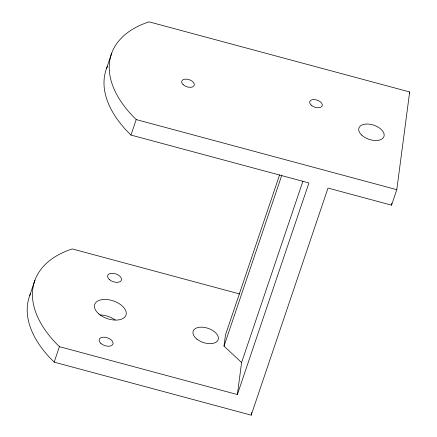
<?xml version="1.0" encoding="UTF-8"?>
<svg xmlns="http://www.w3.org/2000/svg" width="437" height="437" viewBox="0 0 437 437"><rect width="100%" height="100%" fill="white"/><g stroke="black" fill="none" stroke-linecap="round" stroke-linejoin="round"><path stroke-width="0.66" d="M239.695 293.975L72.274 248.937A124.594 70.543 18.7 0 0 59.41 346.661L237.373 394.54L241.59 362.524L224.006 346.12L225.481 334.906L279.593 174.866M30.661 293.314A124.594 70.543 18.7 0 0 54.177 362.142L251.204 415.15L251.559 412.452M251.204 415.15L328.001 188.063L391.557 205.166L391.825 203.139M391.557 205.166L396.796 189.68L409.66 91.956L149.072 21.85A124.594 70.543 18.7 0 0 136.207 119.574L130.969 135.06L308.932 182.934L237.373 394.54M29.7 295.685L34.938 280.204M106.497 68.604L111.73 53.117M54.177 362.142L59.41 346.661M224.006 346.12L281.821 175.161M241.59 362.524L302.896 181.246M409.223 93.245L409.66 91.956M136.207 119.574L396.796 189.68M130.969 135.06A124.594 70.543 18.7 0 1 107.458 66.233M100.035 314.93A16.524 9.357 18.7 0 1 115.117 319.928M109.212 279.412A7.271 4.119 18.7 0 0 121.153 280.707A7.271 4.119 18.7 0 0 113.259 273.338A7.271 4.119 18.7 0 0 109.212 279.412M196.95 339.139A13.219 7.484 18.7 0 0 218.085 339.937A13.219 7.484 18.7 0 0 201.981 327.171A13.219 7.484 18.7 0 0 196.95 339.139M183.163 84.674A6.61 3.742 18.7 0 0 194.017 85.849A6.61 3.742 18.7 0 0 186.839 79.152A6.61 3.742 18.7 0 0 183.163 84.674M361.76 135.164A13.219 7.484 18.7 0 0 383.468 137.518A13.219 7.484 18.7 0 0 369.112 124.124A13.219 7.484 18.7 0 0 361.76 135.164M98.784 313.892A16.524 9.357 18.7 0 0 125.621 315.902A16.524 9.357 18.7 0 0 106.601 299.509A16.524 9.357 18.7 0 0 98.784 313.892M311.144 105.109A6.61 3.742 18.7 0 0 321.998 106.284A6.61 3.742 18.7 0 0 314.82 99.587A6.61 3.742 18.7 0 0 311.144 105.109M100.8 343.307A7.271 4.119 18.7 0 0 112.741 344.602A7.271 4.119 18.7 0 0 104.847 337.233A7.271 4.119 18.7 0 0 100.8 343.307"/></g></svg>
